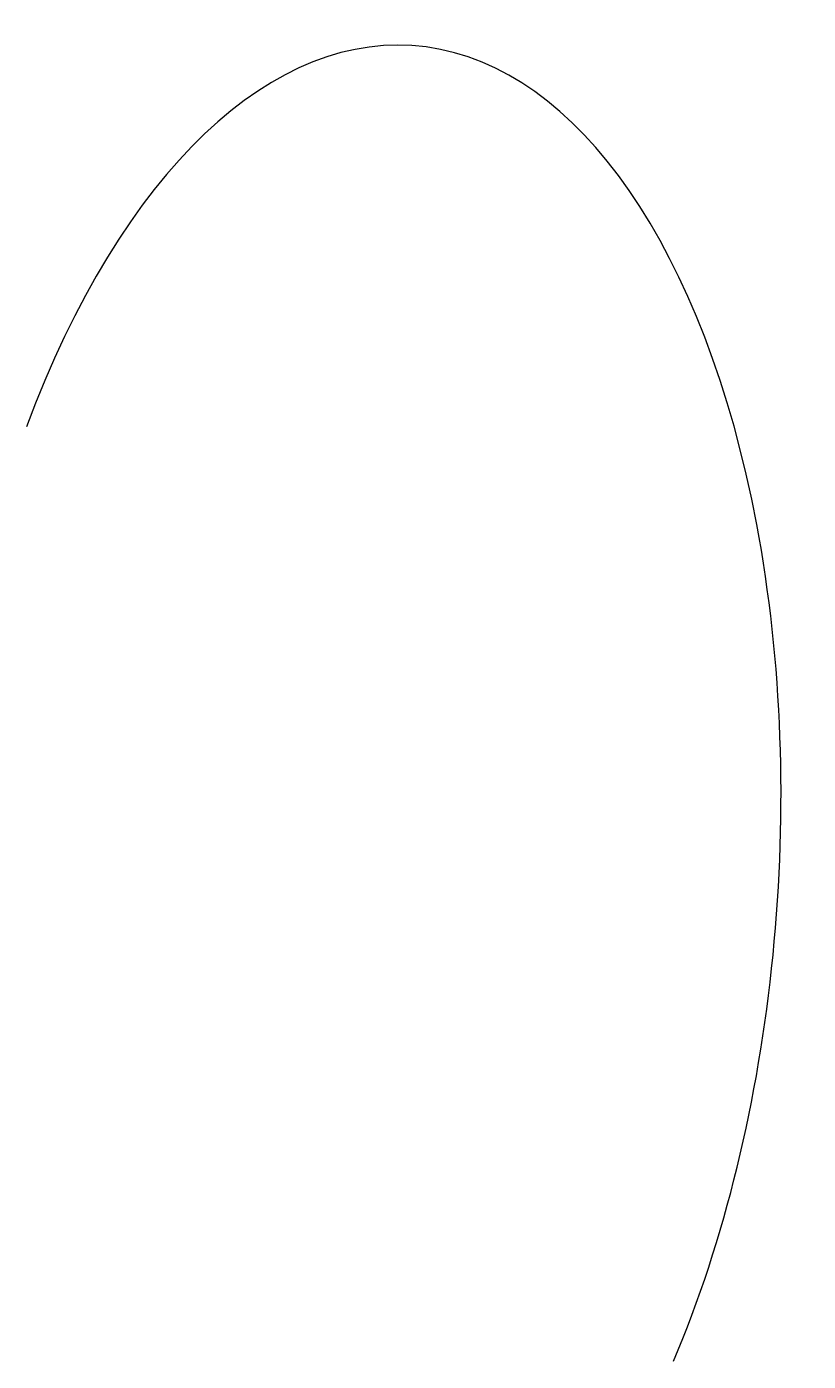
# Model space of a CAD drawing. Header units: millimetres. Extents: x 165 to 261, y 134 to 297.
import ezdxf

# ---------------------------------------------------------------- set-up
doc = ezdxf.new("R2010")
doc.units = ezdxf.units.MM

msp = doc.modelspace()

# ---------------------------------------------------------------- linework, layer by layer
msp.add_ellipse((205.92, 193.88), major_axis=(-6.24, -100.42), ratio=0.507559, start_param=0.961671, end_param=4.177533)

doc.saveas('drawing.dxf')
